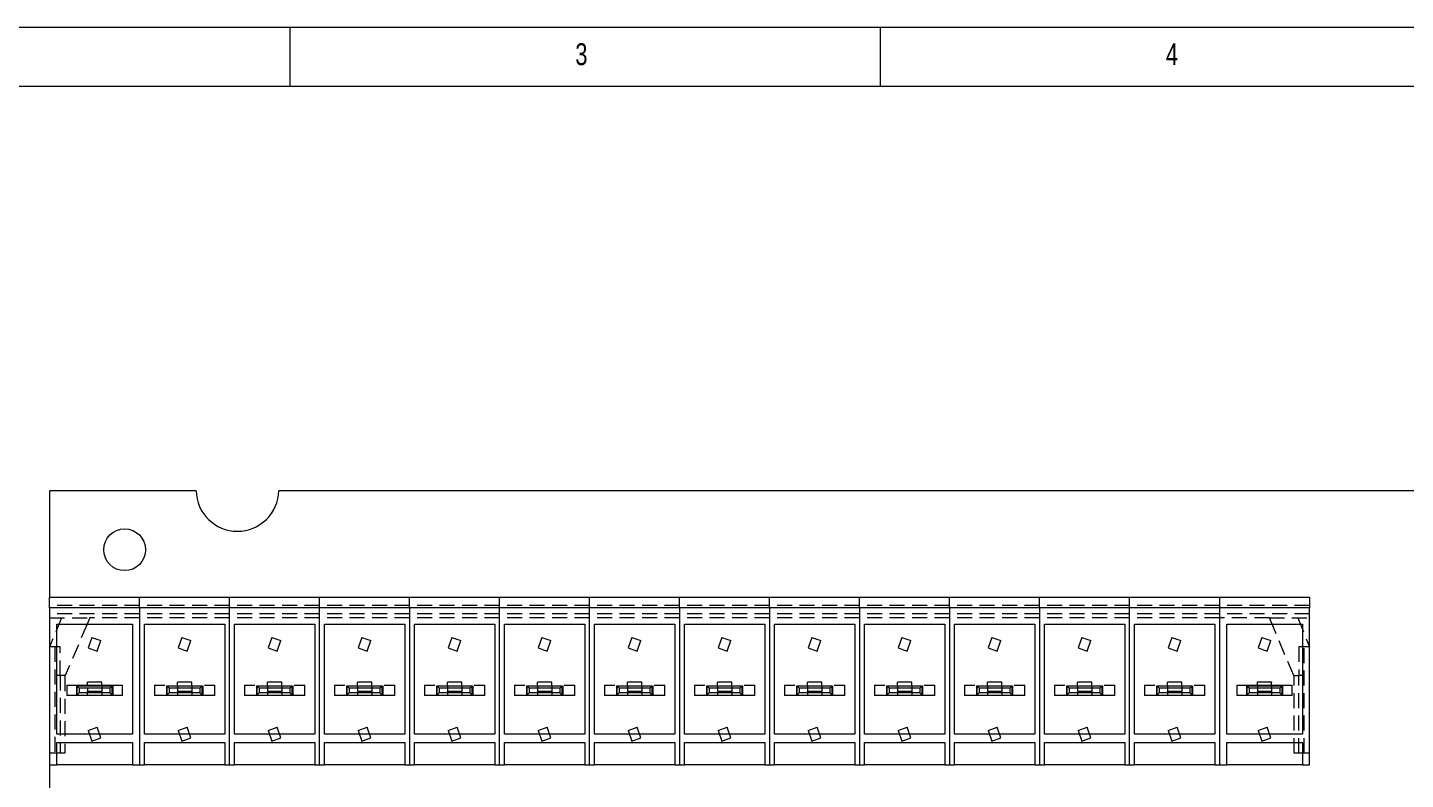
# Model space of a CAD drawing. Header units: millimetres. Extents: x 5 to 589, y 5 to 415.
# Drawn here: x 74.8 to 191.5, y 351.3 to 415 of the extents above; entities that cross this region are included whole.
import ezdxf

# ---------------------------------------------------------------- set-up
doc = ezdxf.new("R2010")
doc.units = ezdxf.units.MM
doc.linetypes.add('HIDDEN', pattern=[1.905, 1.27, -0.635])
doc.styles.add('SLDTEXTSTYLE0', font='TXT', dxfattribs={"width": 0.75})

msp = doc.modelspace()

# ---------------------------------------------------------------- linework, layer by layer
at = {"color": 7, "linetype": 'Continuous', "lineweight": 0}
for p, q in [((589, 415), (5, 415)), ((97, 415), (97, 410)), ((147, 410), (147, 415)), ((584, 410), (10, 410))]:
    msp.add_line(p, q, dxfattribs=at)
at = {"color": 7, "linetype": 'Continuous', "lineweight": 15}
for p, q in [((89.06, 375.79), (76.66, 375.79)), ((76.66, 375.79), (76.66, 366.77)), ((209.06, 375.79), (96.06, 375.79)), ((76.66, 366.77), (84.28, 366.77)), ((76.66, 365.87), (76.66, 366.77)), ((84.28, 366.77), (91.9, 366.77)), ((84.28, 365.87), (84.28, 366.77)), ((91.9, 365.87), (91.9, 366.77)), ((91.9, 366.77), (99.52, 366.77)), ((99.52, 365.87), (99.52, 366.77)), ((99.52, 366.77), (107.14, 366.77)), ((107.14, 366.77), (114.76, 366.77)), ((107.14, 365.87), (107.14, 366.77)), ((114.76, 365.87), (114.76, 366.77)), ((114.76, 366.77), (122.38, 366.77)), ((122.38, 365.87), (122.38, 366.77)), ((122.38, 366.77), (130, 366.77)), ((130, 366.77), (137.62, 366.77)), ((130, 365.87), (130, 366.77)), ((137.62, 366.77), (145.24, 366.77)), ((137.62, 365.87), (137.62, 366.77)), ((145.24, 366.77), (152.86, 366.77)), ((145.24, 365.87), (145.24, 366.77)), ((152.86, 366.77), (160.48, 366.77)), ((152.86, 365.87), (152.86, 366.77)), ((160.48, 366.77), (168.1, 366.77)), ((160.48, 365.87), (160.48, 366.77)), ((168.1, 365.87), (168.1, 366.77)), ((168.1, 366.77), (175.72, 366.77)), ((175.72, 366.77), (183.34, 366.77)), ((175.72, 366.77), (175.72, 365.87)), ((183.34, 366.77), (183.34, 365.87)), ((84.28, 365.87), (76.66, 365.87)), ((76.66, 365.87), (76.66, 352.57)), ((91.9, 365.87), (84.28, 365.87)), ((84.28, 365.87), (84.28, 352.57)), ((91.9, 352.57), (91.9, 365.87)), ((99.52, 365.87), (91.9, 365.87)), ((99.52, 352.57), (99.52, 365.87)), ((107.14, 365.87), (99.52, 365.87)), ((107.14, 365.87), (107.14, 352.57)), ((114.76, 365.87), (107.14, 365.87)), ((114.76, 352.57), (114.76, 365.87)), ((122.38, 365.87), (114.76, 365.87)), ((122.38, 352.57), (122.38, 365.87)), ((130, 365.87), (122.38, 365.87)), ((130, 365.87), (130, 352.57)), ((137.62, 365.87), (130, 365.87)), ((145.24, 365.87), (137.62, 365.87)), ((137.62, 365.87), (137.62, 352.57)), ((145.24, 365.87), (145.24, 352.57)), ((152.86, 365.87), (145.24, 365.87)), ((152.86, 365.87), (152.86, 352.57)), ((160.48, 365.87), (152.86, 365.87)), ((168.1, 365.87), (160.48, 365.87)), ((160.48, 365.87), (160.48, 352.57)), ((168.1, 352.57), (168.1, 365.87)), ((175.72, 365.87), (168.1, 365.87)), ((175.72, 365.87), (175.72, 352.57)), ((183.34, 365.87), (175.72, 365.87)), ((183.34, 352.57), (183.34, 365.87)), ((77.27, 364.5), (83.67, 364.5)), ((77.27, 355.17), (77.27, 364.5)), ((83.67, 364.5), (83.67, 355.17)), ((84.69, 364.5), (91.49, 364.5)), ((84.69, 355.17), (84.69, 364.5)), ((91.49, 364.5), (91.49, 355.17)), ((92.31, 364.5), (99.11, 364.5)), ((92.31, 355.17), (92.31, 364.5)), ((99.11, 364.5), (99.11, 355.17)), ((99.93, 355.17), (99.93, 364.5)), ((99.93, 364.5), (106.73, 364.5)), ((106.73, 364.5), (106.73, 355.17)), ((107.55, 364.5), (114.35, 364.5)), ((107.55, 355.17), (107.55, 364.5)), ((114.35, 364.5), (114.35, 355.17)), ((115.17, 364.5), (121.97, 364.5)), ((115.17, 355.17), (115.17, 364.5)), ((121.97, 364.5), (121.97, 355.17)), ((122.79, 364.5), (129.59, 364.5)), ((122.79, 355.17), (122.79, 364.5)), ((129.59, 364.5), (129.59, 355.17)), ((130.41, 364.5), (137.21, 364.5)), ((130.41, 355.17), (130.41, 364.5)), ((137.21, 364.5), (137.21, 355.17)), ((138.03, 355.17), (138.03, 364.5)), ((138.03, 364.5), (144.83, 364.5)), ((144.83, 364.5), (144.83, 355.17)), ((145.65, 355.17), (145.65, 364.5)), ((145.65, 364.5), (152.45, 364.5)), ((152.45, 364.5), (152.45, 355.17)), ((153.27, 364.5), (160.07, 364.5)), ((153.27, 355.17), (153.27, 364.5)), ((160.07, 364.5), (160.07, 355.17)), ((160.89, 364.5), (167.69, 364.5)), ((160.89, 355.17), (160.89, 364.5)), ((167.69, 364.5), (167.69, 355.17)), ((168.51, 355.17), (168.51, 364.5)), ((168.51, 364.5), (175.31, 364.5)), ((175.31, 364.5), (175.31, 355.17)), ((176.33, 355.17), (176.33, 364.5)), ((176.33, 364.5), (182.73, 364.5)), ((182.73, 364.5), (182.73, 355.17)), ((81.07, 359.58), (79.87, 359.58)), ((79.87, 359.28), (79.87, 359.58)), ((81.07, 359.28), (81.07, 359.58)), ((88.69, 359.58), (87.49, 359.58)), ((87.49, 359.28), (87.49, 359.58)), ((88.69, 359.28), (88.69, 359.58)), ((96.31, 359.58), (95.11, 359.58)), ((95.11, 359.28), (95.11, 359.58)), ((96.31, 359.28), (96.31, 359.58)), ((103.93, 359.58), (102.73, 359.58)), ((102.73, 359.28), (102.73, 359.58)), ((103.93, 359.28), (103.93, 359.58)), ((111.55, 359.58), (110.35, 359.58)), ((110.35, 359.28), (110.35, 359.58)), ((111.55, 359.28), (111.55, 359.58)), ((119.17, 359.58), (117.97, 359.58)), ((117.97, 359.28), (117.97, 359.58)), ((119.17, 359.28), (119.17, 359.58)), ((126.79, 359.58), (125.59, 359.58)), ((125.59, 359.28), (125.59, 359.58)), ((126.79, 359.28), (126.79, 359.58)), ((134.41, 359.58), (133.21, 359.58)), ((133.21, 359.28), (133.21, 359.58)), ((134.41, 359.28), (134.41, 359.58)), ((142.03, 359.58), (140.83, 359.58)), ((140.83, 359.28), (140.83, 359.58)), ((142.03, 359.28), (142.03, 359.58)), ((149.65, 359.58), (148.45, 359.58)), ((148.45, 359.28), (148.45, 359.58)), ((149.65, 359.28), (149.65, 359.58)), ((157.27, 359.58), (156.07, 359.58)), ((156.07, 359.28), (156.07, 359.58)), ((157.27, 359.28), (157.27, 359.58)), ((164.89, 359.58), (163.69, 359.58)), ((163.69, 359.28), (163.69, 359.58)), ((164.89, 359.28), (164.89, 359.58)), ((172.51, 359.58), (171.31, 359.58)), ((171.31, 359.28), (171.31, 359.58)), ((172.51, 359.28), (172.51, 359.58)), ((180.13, 359.58), (178.93, 359.58)), ((178.93, 359.28), (178.93, 359.58)), ((180.13, 359.28), (180.13, 359.58)), ((78.12, 359.32), (79.87, 359.32)), ((78.12, 359.32), (78.12, 358.44)), ((82.82, 358.44), (78.12, 358.44)), ((78.94, 359.28), (78.94, 358.48)), ((78.97, 359.28), (78.94, 359.28)), ((78.94, 358.48), (78.97, 358.48)), ((79.17, 359.08), (78.97, 359.28)), ((78.97, 359.28), (81.97, 359.28)), ((78.97, 359.28), (78.97, 358.48)), ((79.17, 358.68), (78.97, 358.48)), ((78.97, 358.48), (81.97, 358.48)), ((81.77, 359.08), (79.17, 359.08)), ((79.17, 359.08), (79.17, 358.68)), ((81.77, 358.68), (79.17, 358.68)), ((81.07, 359.32), (82.82, 359.32)), ((81.97, 359.28), (81.77, 359.08)), ((81.77, 359.08), (81.77, 358.68)), ((81.97, 358.48), (81.77, 358.68)), ((81.97, 358.48), (81.97, 359.28)), ((81.97, 359.28), (82, 359.28)), ((81.97, 358.48), (82, 358.48)), ((82, 359.28), (82, 358.48)), ((82.82, 358.44), (82.82, 359.32)), ((85.54, 359.32), (85.54, 358.44)), ((85.54, 359.32), (86.42, 359.32)), ((90.64, 358.44), (85.54, 358.44)), ((86.56, 359.28), (86.56, 358.48)), ((86.56, 358.48), (86.59, 358.48)), ((86.79, 359.08), (86.59, 359.28)), ((86.59, 359.28), (89.59, 359.28)), ((86.59, 359.28), (86.59, 358.48)), ((86.79, 358.68), (86.59, 358.48)), ((86.59, 358.48), (89.59, 358.48)), ((89.39, 359.08), (86.79, 359.08)), ((86.79, 359.08), (86.79, 358.68)), ((89.39, 358.68), (86.79, 358.68)), ((89.59, 359.28), (89.39, 359.08)), ((89.39, 359.08), (89.39, 358.68)), ((89.59, 358.48), (89.39, 358.68)), ((89.59, 358.48), (89.59, 359.28)), ((89.59, 358.48), (89.62, 358.48)), ((89.62, 359.28), (89.62, 358.48)), ((89.76, 359.32), (90.64, 359.32)), ((90.64, 358.44), (90.64, 359.32)), ((93.16, 359.32), (94.04, 359.32)), ((93.16, 359.32), (93.16, 358.44)), ((98.26, 358.44), (93.16, 358.44)), ((94.18, 359.28), (94.18, 358.48)), ((94.18, 358.48), (94.21, 358.48)), ((94.41, 359.08), (94.21, 359.28)), ((94.21, 359.28), (97.21, 359.28)), ((94.21, 359.28), (94.21, 358.48)), ((94.41, 358.68), (94.21, 358.48)), ((94.21, 358.48), (97.21, 358.48)), ((97.01, 359.08), (94.41, 359.08)), ((94.41, 359.08), (94.41, 358.68)), ((97.01, 358.68), (94.41, 358.68)), ((97.21, 359.28), (97.01, 359.08)), ((97.01, 359.08), (97.01, 358.68)), ((97.21, 358.48), (97.01, 358.68)), ((97.21, 358.48), (97.21, 359.28)), ((97.21, 358.48), (97.24, 358.48)), ((97.24, 359.28), (97.24, 358.48)), ((97.38, 359.32), (98.26, 359.32)), ((98.26, 358.44), (98.26, 359.32)), ((100.78, 359.32), (101.66, 359.32)), ((100.78, 359.32), (100.78, 358.44)), ((105.88, 358.44), (100.78, 358.44)), ((101.8, 359.28), (101.8, 358.48)), ((101.8, 358.48), (101.83, 358.48)), ((102.03, 359.08), (101.83, 359.28)), ((101.83, 359.28), (104.83, 359.28)), ((101.83, 359.28), (101.83, 358.48)), ((102.03, 358.68), (101.83, 358.48)), ((101.83, 358.48), (104.83, 358.48)), ((104.63, 359.08), (102.03, 359.08)), ((102.03, 359.08), (102.03, 358.68)), ((104.63, 358.68), (102.03, 358.68)), ((104.83, 359.28), (104.63, 359.08)), ((104.63, 359.08), (104.63, 358.68)), ((104.83, 358.48), (104.63, 358.68)), ((104.83, 358.48), (104.83, 359.28)), ((104.83, 358.48), (104.86, 358.48)), ((104.86, 359.28), (104.86, 358.48)), ((105, 359.32), (105.88, 359.32)), ((105.88, 358.44), (105.88, 359.32)), ((108.4, 359.32), (108.4, 358.44)), ((108.4, 359.32), (109.28, 359.32)), ((113.5, 358.44), (108.4, 358.44)), ((109.42, 359.28), (109.42, 358.48)), ((109.42, 358.48), (109.45, 358.48)), ((109.65, 359.08), (109.45, 359.28)), ((109.45, 359.28), (112.45, 359.28)), ((109.45, 359.28), (109.45, 358.48)), ((109.65, 358.68), (109.45, 358.48)), ((109.45, 358.48), (112.45, 358.48)), ((112.25, 359.08), (109.65, 359.08)), ((109.65, 359.08), (109.65, 358.68)), ((112.25, 358.68), (109.65, 358.68)), ((112.45, 359.28), (112.25, 359.08)), ((112.25, 359.08), (112.25, 358.68)), ((112.45, 358.48), (112.25, 358.68)), ((112.45, 358.48), (112.45, 359.28)), ((112.45, 358.48), (112.48, 358.48)), ((112.48, 359.28), (112.48, 358.48)), ((112.62, 359.32), (113.5, 359.32)), ((113.5, 358.44), (113.5, 359.32)), ((116.02, 359.32), (116.9, 359.32)), ((116.02, 359.32), (116.02, 358.44)), ((121.12, 358.44), (116.02, 358.44)), ((117.04, 359.28), (117.04, 358.48)), ((117.04, 358.48), (117.07, 358.48)), ((117.27, 359.08), (117.07, 359.28)), ((117.07, 359.28), (120.07, 359.28)), ((117.07, 359.28), (117.07, 358.48)), ((117.27, 358.68), (117.07, 358.48)), ((117.07, 358.48), (120.07, 358.48)), ((119.87, 359.08), (117.27, 359.08)), ((117.27, 359.08), (117.27, 358.68)), ((119.87, 358.68), (117.27, 358.68)), ((120.07, 359.28), (119.87, 359.08)), ((119.87, 359.08), (119.87, 358.68)), ((120.07, 358.48), (119.87, 358.68)), ((120.07, 358.48), (120.07, 359.28)), ((120.07, 358.48), (120.1, 358.48)), ((120.1, 359.28), (120.1, 358.48)), ((120.24, 359.32), (121.12, 359.32)), ((121.12, 358.44), (121.12, 359.32)), ((123.64, 359.32), (124.52, 359.32)), ((123.64, 359.32), (123.64, 358.44)), ((128.74, 358.44), (123.64, 358.44)), ((124.66, 359.28), (124.66, 358.48)), ((124.66, 358.48), (124.69, 358.48)), ((124.89, 359.08), (124.69, 359.28)), ((124.69, 359.28), (127.69, 359.28)), ((124.69, 359.28), (124.69, 358.48)), ((124.89, 358.68), (124.69, 358.48)), ((124.69, 358.48), (127.69, 358.48)), ((127.49, 359.08), (124.89, 359.08)), ((124.89, 359.08), (124.89, 358.68)), ((127.49, 358.68), (124.89, 358.68)), ((127.69, 359.28), (127.49, 359.08)), ((127.49, 359.08), (127.49, 358.68)), ((127.69, 358.48), (127.49, 358.68)), ((127.69, 358.48), (127.69, 359.28)), ((127.69, 358.48), (127.72, 358.48)), ((127.72, 359.28), (127.72, 358.48)), ((127.86, 359.32), (128.74, 359.32)), ((128.74, 358.44), (128.74, 359.32)), ((131.26, 359.32), (132.14, 359.32)), ((131.26, 359.32), (131.26, 358.44)), ((136.36, 358.44), (131.26, 358.44)), ((132.28, 359.28), (132.28, 358.48)), ((132.28, 358.48), (132.31, 358.48)), ((132.51, 359.08), (132.31, 359.28)), ((132.31, 359.28), (135.31, 359.28)), ((132.31, 359.28), (132.31, 358.48)), ((132.51, 358.68), (132.31, 358.48)), ((132.31, 358.48), (135.31, 358.48)), ((135.11, 359.08), (132.51, 359.08)), ((132.51, 359.08), (132.51, 358.68)), ((135.11, 358.68), (132.51, 358.68)), ((135.31, 359.28), (135.11, 359.08)), ((135.11, 359.08), (135.11, 358.68)), ((135.31, 358.48), (135.11, 358.68)), ((135.31, 358.48), (135.31, 359.28)), ((135.31, 358.48), (135.34, 358.48)), ((135.34, 359.28), (135.34, 358.48)), ((135.48, 359.32), (136.36, 359.32)), ((136.36, 358.44), (136.36, 359.32)), ((138.88, 359.32), (138.88, 358.44)), ((138.88, 359.32), (139.76, 359.32)), ((143.98, 358.44), (138.88, 358.44)), ((139.9, 359.28), (139.9, 358.48)), ((139.9, 358.48), (139.93, 358.48)), ((140.13, 359.08), (139.93, 359.28)), ((139.93, 359.28), (142.93, 359.28)), ((139.93, 359.28), (139.93, 358.48)), ((140.13, 358.68), (139.93, 358.48)), ((139.93, 358.48), (142.93, 358.48)), ((142.73, 359.08), (140.13, 359.08)), ((140.13, 359.08), (140.13, 358.68)), ((142.73, 358.68), (140.13, 358.68)), ((142.93, 359.28), (142.73, 359.08)), ((142.73, 359.08), (142.73, 358.68)), ((142.93, 358.48), (142.73, 358.68)), ((142.93, 358.48), (142.93, 359.28)), ((142.93, 358.48), (142.96, 358.48)), ((142.96, 359.28), (142.96, 358.48)), ((143.1, 359.32), (143.98, 359.32)), ((143.98, 358.44), (143.98, 359.32)), ((146.5, 359.32), (147.38, 359.32)), ((146.5, 359.32), (146.5, 358.44)), ((151.6, 358.44), (146.5, 358.44)), ((147.52, 359.28), (147.52, 358.48)), ((147.52, 358.48), (147.55, 358.48)), ((147.75, 359.08), (147.55, 359.28)), ((147.55, 359.28), (150.55, 359.28)), ((147.55, 359.28), (147.55, 358.48)), ((147.75, 358.68), (147.55, 358.48)), ((147.55, 358.48), (150.55, 358.48)), ((150.35, 359.08), (147.75, 359.08)), ((147.75, 359.08), (147.75, 358.68)), ((150.35, 358.68), (147.75, 358.68)), ((150.55, 359.28), (150.35, 359.08)), ((150.35, 359.08), (150.35, 358.68)), ((150.55, 358.48), (150.35, 358.68)), ((150.55, 358.48), (150.55, 359.28)), ((150.55, 358.48), (150.58, 358.48)), ((150.58, 359.28), (150.58, 358.48)), ((150.72, 359.32), (151.6, 359.32)), ((151.6, 358.44), (151.6, 359.32)), ((154.12, 359.32), (155, 359.32)), ((154.12, 359.32), (154.12, 358.44)), ((159.22, 358.44), (154.12, 358.44)), ((155.14, 359.28), (155.14, 358.48)), ((155.14, 358.48), (155.17, 358.48)), ((155.37, 359.08), (155.17, 359.28)), ((155.17, 359.28), (158.17, 359.28)), ((155.17, 359.28), (155.17, 358.48)), ((155.37, 358.68), (155.17, 358.48)), ((155.17, 358.48), (158.17, 358.48)), ((157.97, 359.08), (155.37, 359.08)), ((155.37, 359.08), (155.37, 358.68)), ((157.97, 358.68), (155.37, 358.68)), ((158.17, 359.28), (157.97, 359.08)), ((157.97, 359.08), (157.97, 358.68)), ((158.17, 358.48), (157.97, 358.68)), ((158.17, 358.48), (158.17, 359.28)), ((158.17, 358.48), (158.2, 358.48)), ((158.2, 359.28), (158.2, 358.48)), ((158.34, 359.32), (159.22, 359.32)), ((159.22, 358.44), (159.22, 359.32)), ((161.74, 359.32), (162.62, 359.32)), ((161.74, 359.32), (161.74, 358.44)), ((166.84, 358.44), (161.74, 358.44)), ((162.76, 359.28), (162.76, 358.48)), ((162.76, 358.48), (162.79, 358.48)), ((162.99, 359.08), (162.79, 359.28)), ((162.79, 359.28), (165.79, 359.28)), ((162.79, 359.28), (162.79, 358.48)), ((162.99, 358.68), (162.79, 358.48)), ((162.79, 358.48), (165.79, 358.48)), ((165.59, 359.08), (162.99, 359.08)), ((162.99, 359.08), (162.99, 358.68)), ((165.59, 358.68), (162.99, 358.68)), ((165.79, 359.28), (165.59, 359.08)), ((165.59, 359.08), (165.59, 358.68)), ((165.79, 358.48), (165.59, 358.68)), ((165.79, 358.48), (165.79, 359.28)), ((165.79, 358.48), (165.82, 358.48)), ((165.82, 359.28), (165.82, 358.48)), ((165.96, 359.32), (166.84, 359.32)), ((166.84, 358.44), (166.84, 359.32)), ((169.36, 359.32), (170.24, 359.32)), ((169.36, 359.32), (169.36, 358.44)), ((174.46, 358.44), (169.36, 358.44)), ((170.38, 359.28), (170.38, 358.48)), ((170.38, 358.48), (170.41, 358.48)), ((170.61, 359.08), (170.41, 359.28)), ((170.41, 359.28), (173.41, 359.28)), ((170.41, 359.28), (170.41, 358.48)), ((170.61, 358.68), (170.41, 358.48)), ((170.41, 358.48), (173.41, 358.48)), ((173.21, 359.08), (170.61, 359.08)), ((170.61, 359.08), (170.61, 358.68)), ((173.21, 358.68), (170.61, 358.68)), ((173.41, 359.28), (173.21, 359.08)), ((173.21, 359.08), (173.21, 358.68)), ((173.41, 358.48), (173.21, 358.68)), ((173.41, 358.48), (173.41, 359.28)), ((173.41, 358.48), (173.44, 358.48)), ((173.44, 359.28), (173.44, 358.48)), ((173.58, 359.32), (174.46, 359.32)), ((174.46, 358.44), (174.46, 359.32)), ((177.18, 359.32), (178.93, 359.32)), ((177.18, 359.32), (177.18, 358.44)), ((181.88, 358.44), (177.18, 358.44)), ((178.03, 359.28), (178, 359.28)), ((178, 359.28), (178, 358.48)), ((178, 358.48), (178.03, 358.48)), ((178.23, 359.08), (178.03, 359.28)), ((178.03, 359.28), (181.03, 359.28)), ((178.03, 359.28), (178.03, 358.48)), ((178.23, 358.68), (178.03, 358.48)), ((178.03, 358.48), (181.03, 358.48)), ((180.83, 359.08), (178.23, 359.08)), ((178.23, 359.08), (178.23, 358.68)), ((180.83, 358.68), (178.23, 358.68)), ((180.13, 359.32), (181.88, 359.32)), ((181.03, 359.28), (180.83, 359.08)), ((180.83, 359.08), (180.83, 358.68)), ((181.03, 358.48), (180.83, 358.68)), ((181.03, 358.48), (181.03, 359.28)), ((181.03, 359.28), (181.06, 359.28)), ((181.03, 358.48), (181.06, 358.48)), ((181.06, 359.28), (181.06, 358.48)), ((181.88, 358.44), (181.88, 359.32)), ((83.67, 355.17), (77.27, 355.17)), ((91.49, 355.17), (84.69, 355.17)), ((99.11, 355.17), (92.31, 355.17)), ((106.73, 355.17), (99.93, 355.17)), ((114.35, 355.17), (107.55, 355.17)), ((121.97, 355.17), (115.17, 355.17)), ((129.59, 355.17), (122.79, 355.17)), ((137.21, 355.17), (130.41, 355.17)), ((144.83, 355.17), (138.03, 355.17)), ((152.45, 355.17), (145.65, 355.17)), ((160.07, 355.17), (153.27, 355.17)), ((167.69, 355.17), (160.89, 355.17)), ((175.31, 355.17), (168.51, 355.17)), ((182.73, 355.17), (176.33, 355.17)), ((77.27, 354.47), (83.67, 354.47)), ((77.27, 352.57), (77.27, 354.47)), ((83.67, 354.47), (83.67, 352.57)), ((84.69, 352.57), (84.69, 354.47)), ((84.69, 354.47), (91.49, 354.47)), ((91.49, 354.47), (91.49, 352.57)), ((92.31, 354.47), (99.11, 354.47)), ((92.31, 352.57), (92.31, 354.47)), ((99.11, 354.47), (99.11, 352.57)), ((99.93, 352.57), (99.93, 354.47)), ((99.93, 354.47), (106.73, 354.47)), ((106.73, 354.47), (106.73, 352.57)), ((107.55, 354.47), (114.35, 354.47)), ((107.55, 352.57), (107.55, 354.47)), ((114.35, 354.47), (114.35, 352.57)), ((115.17, 354.47), (121.97, 354.47)), ((115.17, 352.57), (115.17, 354.47)), ((121.97, 354.47), (121.97, 352.57)), ((122.79, 354.47), (129.59, 354.47)), ((122.79, 352.57), (122.79, 354.47)), ((129.59, 354.47), (129.59, 352.57)), ((130.41, 352.57), (130.41, 354.47)), ((130.41, 354.47), (137.21, 354.47)), ((137.21, 354.47), (137.21, 352.57)), ((138.03, 354.47), (144.83, 354.47)), ((138.03, 352.57), (138.03, 354.47)), ((144.83, 354.47), (144.83, 352.57)), ((145.65, 352.57), (145.65, 354.47)), ((145.65, 354.47), (152.45, 354.47)), ((152.45, 354.47), (152.45, 352.57)), ((153.27, 352.57), (153.27, 354.47)), ((153.27, 354.47), (160.07, 354.47)), ((160.07, 354.47), (160.07, 352.57)), ((160.89, 354.47), (167.69, 354.47)), ((160.89, 352.57), (160.89, 354.47)), ((167.69, 354.47), (167.69, 352.57)), ((168.51, 352.57), (168.51, 354.47)), ((168.51, 354.47), (175.31, 354.47)), ((175.31, 354.47), (175.31, 352.57)), ((176.33, 354.47), (182.73, 354.47)), ((176.33, 352.57), (176.33, 354.47)), ((182.73, 354.47), (182.73, 352.57)), ((76.66, 352.57), (77.27, 352.57)), ((76.66, 352.57), (76.66, 315.32)), ((83.67, 352.57), (77.27, 352.57)), ((83.67, 352.57), (84.28, 352.57)), ((84.28, 352.57), (84.69, 352.57)), ((91.49, 352.57), (84.69, 352.57)), ((91.49, 352.57), (91.9, 352.57)), ((91.9, 352.57), (92.31, 352.57)), ((99.11, 352.57), (92.31, 352.57)), ((99.11, 352.57), (99.52, 352.57)), ((99.52, 352.57), (99.93, 352.57)), ((106.73, 352.57), (99.93, 352.57)), ((106.73, 352.57), (107.14, 352.57)), ((107.14, 352.57), (107.55, 352.57)), ((114.35, 352.57), (107.55, 352.57)), ((114.35, 352.57), (114.76, 352.57)), ((114.76, 352.57), (115.17, 352.57)), ((121.97, 352.57), (115.17, 352.57)), ((121.97, 352.57), (122.38, 352.57)), ((122.38, 352.57), (122.79, 352.57)), ((129.59, 352.57), (122.79, 352.57)), ((129.59, 352.57), (130, 352.57)), ((130, 352.57), (130.41, 352.57)), ((137.21, 352.57), (130.41, 352.57)), ((137.21, 352.57), (137.62, 352.57)), ((137.62, 352.57), (138.03, 352.57)), ((144.83, 352.57), (138.03, 352.57)), ((144.83, 352.57), (145.24, 352.57)), ((145.24, 352.57), (145.65, 352.57)), ((152.45, 352.57), (145.65, 352.57)), ((152.45, 352.57), (152.86, 352.57)), ((152.86, 352.57), (153.27, 352.57)), ((160.07, 352.57), (153.27, 352.57)), ((160.07, 352.57), (160.48, 352.57)), ((160.48, 352.57), (160.89, 352.57)), ((167.69, 352.57), (160.89, 352.57)), ((167.69, 352.57), (168.1, 352.57)), ((168.1, 352.57), (168.51, 352.57)), ((175.31, 352.57), (168.51, 352.57)), ((175.31, 352.57), (175.72, 352.57)), ((175.72, 352.57), (176.33, 352.57)), ((182.73, 352.57), (176.33, 352.57)), ((182.73, 352.57), (183.34, 352.57))]:
    msp.add_line(p, q, dxfattribs=at)
at = {"color": 7, "linetype": 'HIDDEN', "lineweight": 0}
for p, q in [((84.28, 366.07), (76.66, 366.07)), ((84.28, 365.37), (76.66, 365.37)), ((91.9, 366.07), (84.28, 366.07)), ((91.9, 365.37), (84.28, 365.37)), ((99.52, 366.07), (91.9, 366.07)), ((99.52, 365.37), (91.9, 365.37)), ((107.14, 366.07), (99.52, 366.07)), ((107.14, 365.37), (99.52, 365.37)), ((114.76, 366.07), (107.14, 366.07)), ((114.76, 365.37), (107.14, 365.37)), ((122.38, 366.07), (114.76, 366.07)), ((122.38, 365.37), (114.76, 365.37)), ((130, 366.07), (122.38, 366.07)), ((130, 365.37), (122.38, 365.37)), ((137.62, 366.07), (130, 366.07)), ((137.62, 365.37), (130, 365.37)), ((145.24, 366.07), (137.62, 366.07)), ((145.24, 365.37), (137.62, 365.37)), ((152.86, 366.07), (145.24, 366.07)), ((152.86, 365.37), (145.24, 365.37)), ((160.48, 366.07), (152.86, 366.07)), ((160.48, 365.37), (152.86, 365.37)), ((168.1, 366.07), (160.48, 366.07)), ((168.1, 365.37), (160.48, 365.37)), ((175.72, 366.07), (168.1, 366.07)), ((175.72, 365.37), (168.1, 365.37)), ((183.34, 366.07), (175.72, 366.07)), ((183.34, 365.37), (175.72, 365.37)), ((76.66, 365.02), (80.06, 365.02)), ((77.66, 365.02), (76.66, 362.57)), ((79.84, 364.5), (77.99, 360.15)), ((80.06, 365.02), (79.84, 364.5)), ((84.28, 365.02), (80.06, 365.02)), ((91.9, 365.02), (84.28, 365.02)), ((99.52, 365.02), (91.9, 365.02)), ((107.14, 365.02), (99.52, 365.02)), ((114.76, 365.02), (107.14, 365.02)), ((122.38, 365.02), (114.76, 365.02)), ((130, 365.02), (122.38, 365.02)), ((137.62, 365.02), (130, 365.02)), ((145.24, 365.02), (137.62, 365.02)), ((152.86, 365.02), (145.24, 365.02)), ((160.48, 365.02), (152.86, 365.02)), ((168.1, 365.02), (160.48, 365.02)), ((175.72, 365.02), (168.1, 365.02)), ((179.94, 365.02), (175.72, 365.02)), ((179.94, 365.02), (183.34, 365.02)), ((180.16, 364.5), (179.94, 365.02)), ((182, 360.15), (180.16, 364.5)), ((182.34, 365.02), (183.34, 362.57)), ((80.24, 363.37), (79.92, 362.48)), ((80.24, 363.37), (80.99, 363.11)), ((80.68, 362.21), (80.99, 363.11)), ((87.86, 363.37), (87.54, 362.48)), ((87.86, 363.37), (88.61, 363.11)), ((88.3, 362.21), (88.61, 363.11)), ((95.48, 363.37), (95.16, 362.48)), ((95.48, 363.37), (96.23, 363.11)), ((95.92, 362.21), (96.23, 363.11)), ((103.1, 363.37), (102.78, 362.48)), ((103.1, 363.37), (103.85, 363.11)), ((103.54, 362.21), (103.85, 363.11)), ((110.72, 363.37), (110.4, 362.48)), ((110.72, 363.37), (111.47, 363.11)), ((111.16, 362.21), (111.47, 363.11)), ((118.34, 363.37), (118.02, 362.48)), ((118.34, 363.37), (119.09, 363.11)), ((118.78, 362.21), (119.09, 363.11)), ((125.96, 363.37), (125.64, 362.48)), ((125.96, 363.37), (126.71, 363.11)), ((126.4, 362.21), (126.71, 363.11)), ((133.58, 363.37), (133.26, 362.48)), ((133.58, 363.37), (134.33, 363.11)), ((134.02, 362.21), (134.33, 363.11)), ((141.2, 363.37), (140.88, 362.48)), ((141.2, 363.37), (141.95, 363.11)), ((141.64, 362.21), (141.95, 363.11)), ((148.82, 363.37), (148.5, 362.48)), ((148.82, 363.37), (149.57, 363.11)), ((149.26, 362.21), (149.57, 363.11)), ((156.44, 363.37), (156.12, 362.48)), ((156.44, 363.37), (157.19, 363.11)), ((156.88, 362.21), (157.19, 363.11)), ((164.06, 363.37), (163.74, 362.48)), ((164.06, 363.37), (164.81, 363.11)), ((164.5, 362.21), (164.81, 363.11)), ((171.68, 363.37), (171.36, 362.48)), ((171.68, 363.37), (172.43, 363.11)), ((172.12, 362.21), (172.43, 363.11)), ((179.3, 363.37), (178.98, 362.48)), ((179.3, 363.37), (180.05, 363.11)), ((179.74, 362.21), (180.05, 363.11)), ((77.27, 362.57), (76.66, 362.57)), ((77.11, 362.57), (77.11, 353.57)), ((77.56, 362.57), (77.27, 362.57)), ((77.56, 360.15), (77.56, 362.57)), ((79.92, 362.48), (80.68, 362.21)), ((87.54, 362.48), (88.3, 362.21)), ((95.16, 362.48), (95.92, 362.21)), ((102.78, 362.48), (103.54, 362.21)), ((110.4, 362.48), (111.16, 362.21)), ((118.02, 362.48), (118.78, 362.21)), ((125.64, 362.48), (126.4, 362.21)), ((133.26, 362.48), (134.02, 362.21)), ((140.88, 362.48), (141.64, 362.21)), ((148.5, 362.48), (149.26, 362.21)), ((156.12, 362.48), (156.88, 362.21)), ((163.74, 362.48), (164.5, 362.21)), ((171.36, 362.48), (172.12, 362.21)), ((178.98, 362.48), (179.74, 362.21)), ((182.44, 362.57), (182.44, 360.15)), ((182.73, 362.57), (182.44, 362.57)), ((183.34, 362.57), (182.73, 362.57)), ((182.89, 353.57), (182.89, 362.57)), ((77.56, 360.15), (77.27, 360.15)), ((77.56, 360.15), (77.56, 353.57)), ((77.99, 360.15), (77.56, 360.15)), ((77.99, 360.15), (77.96, 360.08)), ((77.96, 360.08), (77.96, 353.57)), ((178.93, 359.58), (178.93, 359.62)), ((178.93, 359.62), (180.13, 359.62)), ((180.13, 359.62), (180.13, 359.58)), ((182, 360.15), (182.44, 360.15)), ((182.04, 360.08), (182, 360.15)), ((182.04, 353.57), (182.04, 360.08)), ((182.44, 353.57), (182.44, 360.15)), ((182.73, 360.15), (182.44, 360.15)), ((79.87, 359.32), (81.07, 359.32)), ((79.87, 359.07), (79.87, 358.78)), ((81.07, 358.78), (79.87, 358.78)), ((79.87, 358.6), (79.87, 358.64)), ((79.87, 358.48), (79.87, 358.6)), ((81.07, 359.28), (81.07, 358.48)), ((87.49, 359.28), (87.49, 358.48)), ((88.69, 358.78), (87.49, 358.78)), ((88.69, 359.28), (88.69, 358.48)), ((95.11, 359.28), (95.11, 358.48)), ((96.31, 358.78), (95.11, 358.78)), ((96.31, 359.28), (96.31, 358.48)), ((102.73, 359.28), (102.73, 358.48)), ((103.93, 358.78), (102.73, 358.78)), ((103.93, 359.28), (103.93, 358.48)), ((110.35, 359.28), (110.35, 358.48)), ((111.55, 358.78), (110.35, 358.78)), ((111.55, 359.28), (111.55, 358.48)), ((117.97, 359.28), (117.97, 358.48)), ((119.17, 358.78), (117.97, 358.78)), ((119.17, 359.28), (119.17, 358.48)), ((125.59, 359.28), (125.59, 358.48)), ((126.79, 358.78), (125.59, 358.78)), ((126.79, 359.28), (126.79, 358.48)), ((133.21, 359.28), (133.21, 358.48)), ((134.41, 358.78), (133.21, 358.78)), ((134.41, 359.28), (134.41, 358.48)), ((140.83, 359.28), (140.83, 358.48)), ((142.03, 358.78), (140.83, 358.78)), ((142.03, 359.28), (142.03, 358.48)), ((148.45, 359.28), (148.45, 358.48)), ((149.65, 358.78), (148.45, 358.78)), ((149.65, 359.28), (149.65, 358.48)), ((156.07, 359.28), (156.07, 358.48)), ((157.27, 358.78), (156.07, 358.78)), ((157.27, 359.28), (157.27, 358.48)), ((163.69, 359.28), (163.69, 358.48)), ((164.89, 358.78), (163.69, 358.78)), ((164.89, 359.28), (164.89, 358.48)), ((171.31, 359.28), (171.31, 358.48)), ((172.51, 358.78), (171.31, 358.78)), ((172.51, 359.28), (172.51, 358.48)), ((178.93, 359.32), (180.13, 359.32)), ((178.93, 359.28), (178.93, 358.48)), ((180.13, 358.78), (178.93, 358.78)), ((180.13, 359.28), (180.13, 358.48)), ((79.92, 355.49), (80.68, 355.76)), ((79.92, 355.49), (80.24, 354.59)), ((80.24, 354.59), (80.99, 354.86)), ((80.99, 354.86), (80.68, 355.76)), ((87.54, 355.49), (88.3, 355.76)), ((87.54, 355.49), (87.86, 354.59)), ((87.86, 354.59), (88.61, 354.86)), ((88.61, 354.86), (88.3, 355.76)), ((95.16, 355.49), (95.92, 355.76)), ((95.16, 355.49), (95.48, 354.59)), ((95.48, 354.59), (96.23, 354.86)), ((96.23, 354.86), (95.92, 355.76)), ((102.78, 355.49), (103.54, 355.76)), ((102.78, 355.49), (103.1, 354.59)), ((103.1, 354.59), (103.85, 354.86)), ((103.85, 354.86), (103.54, 355.76)), ((110.4, 355.49), (111.16, 355.76)), ((110.4, 355.49), (110.72, 354.59)), ((110.72, 354.59), (111.47, 354.86)), ((111.47, 354.86), (111.16, 355.76)), ((118.02, 355.49), (118.78, 355.76)), ((118.02, 355.49), (118.34, 354.59)), ((118.34, 354.59), (119.09, 354.86)), ((119.09, 354.86), (118.78, 355.76)), ((125.64, 355.49), (126.4, 355.76)), ((125.64, 355.49), (125.96, 354.59)), ((125.96, 354.59), (126.71, 354.86)), ((126.71, 354.86), (126.4, 355.76)), ((133.26, 355.49), (134.02, 355.76)), ((133.26, 355.49), (133.58, 354.59)), ((133.58, 354.59), (134.33, 354.86)), ((134.33, 354.86), (134.02, 355.76)), ((140.88, 355.49), (141.64, 355.76)), ((140.88, 355.49), (141.2, 354.59)), ((141.2, 354.59), (141.95, 354.86)), ((141.95, 354.86), (141.64, 355.76)), ((148.5, 355.49), (149.26, 355.76)), ((148.5, 355.49), (148.82, 354.59)), ((148.82, 354.59), (149.57, 354.86)), ((149.57, 354.86), (149.26, 355.76)), ((156.12, 355.49), (156.88, 355.76)), ((156.12, 355.49), (156.44, 354.59)), ((156.44, 354.59), (157.19, 354.86)), ((157.19, 354.86), (156.88, 355.76)), ((163.74, 355.49), (164.5, 355.76)), ((163.74, 355.49), (164.06, 354.59)), ((164.06, 354.59), (164.81, 354.86)), ((164.81, 354.86), (164.5, 355.76)), ((171.36, 355.49), (172.12, 355.76)), ((171.36, 355.49), (171.68, 354.59)), ((171.68, 354.59), (172.43, 354.86)), ((172.43, 354.86), (172.12, 355.76)), ((178.98, 355.49), (179.74, 355.76)), ((178.98, 355.49), (179.3, 354.59)), ((179.3, 354.59), (180.05, 354.86)), ((180.05, 354.86), (179.74, 355.76)), ((77.11, 353.57), (76.66, 353.57)), ((77.56, 353.57), (77.11, 353.57)), ((77.96, 353.57), (77.56, 353.57)), ((182.44, 353.57), (182.04, 353.57)), ((182.89, 353.57), (182.44, 353.57)), ((183.34, 353.57), (182.89, 353.57))]:
    msp.add_line(p, q, dxfattribs=at)
at = {"color": 7, "linetype": 'HIDDEN', "lineweight": 0, "flags": 128}
for points in [[(81.97, 359.28), (81.97, 359.28)], [(87.49, 359.28), (87.49, 359.28)], [(88.69, 359.28), (88.69, 359.28)], [(89.59, 359.28), (89.59, 359.28)], [(95.11, 359.28), (95.11, 359.28)], [(96.31, 359.28), (96.31, 359.28)], [(97.21, 359.28), (97.21, 359.28)], [(102.73, 359.28), (102.73, 359.28)], [(103.93, 359.28), (103.93, 359.28)], [(104.83, 359.28), (104.83, 359.28)], [(110.35, 359.28), (110.35, 359.28)], [(111.55, 359.28), (111.55, 359.28)], [(112.45, 359.28), (112.45, 359.28)], [(117.97, 359.28), (117.97, 359.28)], [(119.17, 359.28), (119.17, 359.28)], [(120.07, 359.28), (120.07, 359.28)], [(125.59, 359.28), (125.59, 359.28)], [(126.79, 359.28), (126.79, 359.28)], [(127.69, 359.28), (127.69, 359.28)], [(133.21, 359.28), (133.21, 359.28)], [(134.41, 359.28), (134.41, 359.28)], [(135.31, 359.28), (135.31, 359.28)], [(140.83, 359.28), (140.83, 359.28)], [(142.03, 359.28), (142.03, 359.28)], [(142.93, 359.28), (142.93, 359.28)], [(148.45, 359.28), (148.45, 359.28)], [(149.65, 359.28), (149.65, 359.28)], [(150.55, 359.28), (150.55, 359.28)], [(156.07, 359.28), (156.07, 359.28)], [(157.27, 359.28), (157.27, 359.28)], [(158.17, 359.28), (158.17, 359.28)], [(163.69, 359.28), (163.69, 359.28)], [(164.89, 359.28), (164.89, 359.28)], [(165.79, 359.28), (165.79, 359.28)], [(171.31, 359.28), (171.31, 359.28)], [(172.51, 359.28), (172.51, 359.28)], [(173.41, 359.28), (173.41, 359.28)], [(178.93, 359.28), (178.93, 359.28)], [(180.13, 359.28), (180.13, 359.28)], [(181.03, 359.28), (181.03, 359.28)]]:
    msp.add_lwpolyline(points, dxfattribs=at)
at = {"color": 7, "linetype": 'Continuous', "lineweight": 15}
msp.add_circle((83.01, 370.79), 1.77, dxfattribs=at)
msp.add_arc((92.56, 375.86), 3.5, 181.146, 358.854, dxfattribs=at)
at = {"color": 7, "linetype": 'HIDDEN', "lineweight": 0}
msp.add_open_spline([(79.87, 358.69), (79.87, 358.7), (79.87, 358.76), (79.87, 358.77), (79.87, 358.78)], degree=3, knots=[0, 0, 0, 0, 0.218333, 1, 1, 1, 1], dxfattribs=at)

# ---------------------------------------------------------------- texts
at = {"color": 7, "linetype": 'Continuous', "lineweight": 0, "char_height": 1.85, "attachment_point": 1, "style": 'SLDTEXTSTYLE0'}
for s, insert in [('3', (121.17, 413.67)), ('4', (171.17, 413.67))]:
    msp.add_mtext(s, dxfattribs=dict(at, insert=insert))

doc.saveas('drawing.dxf')
